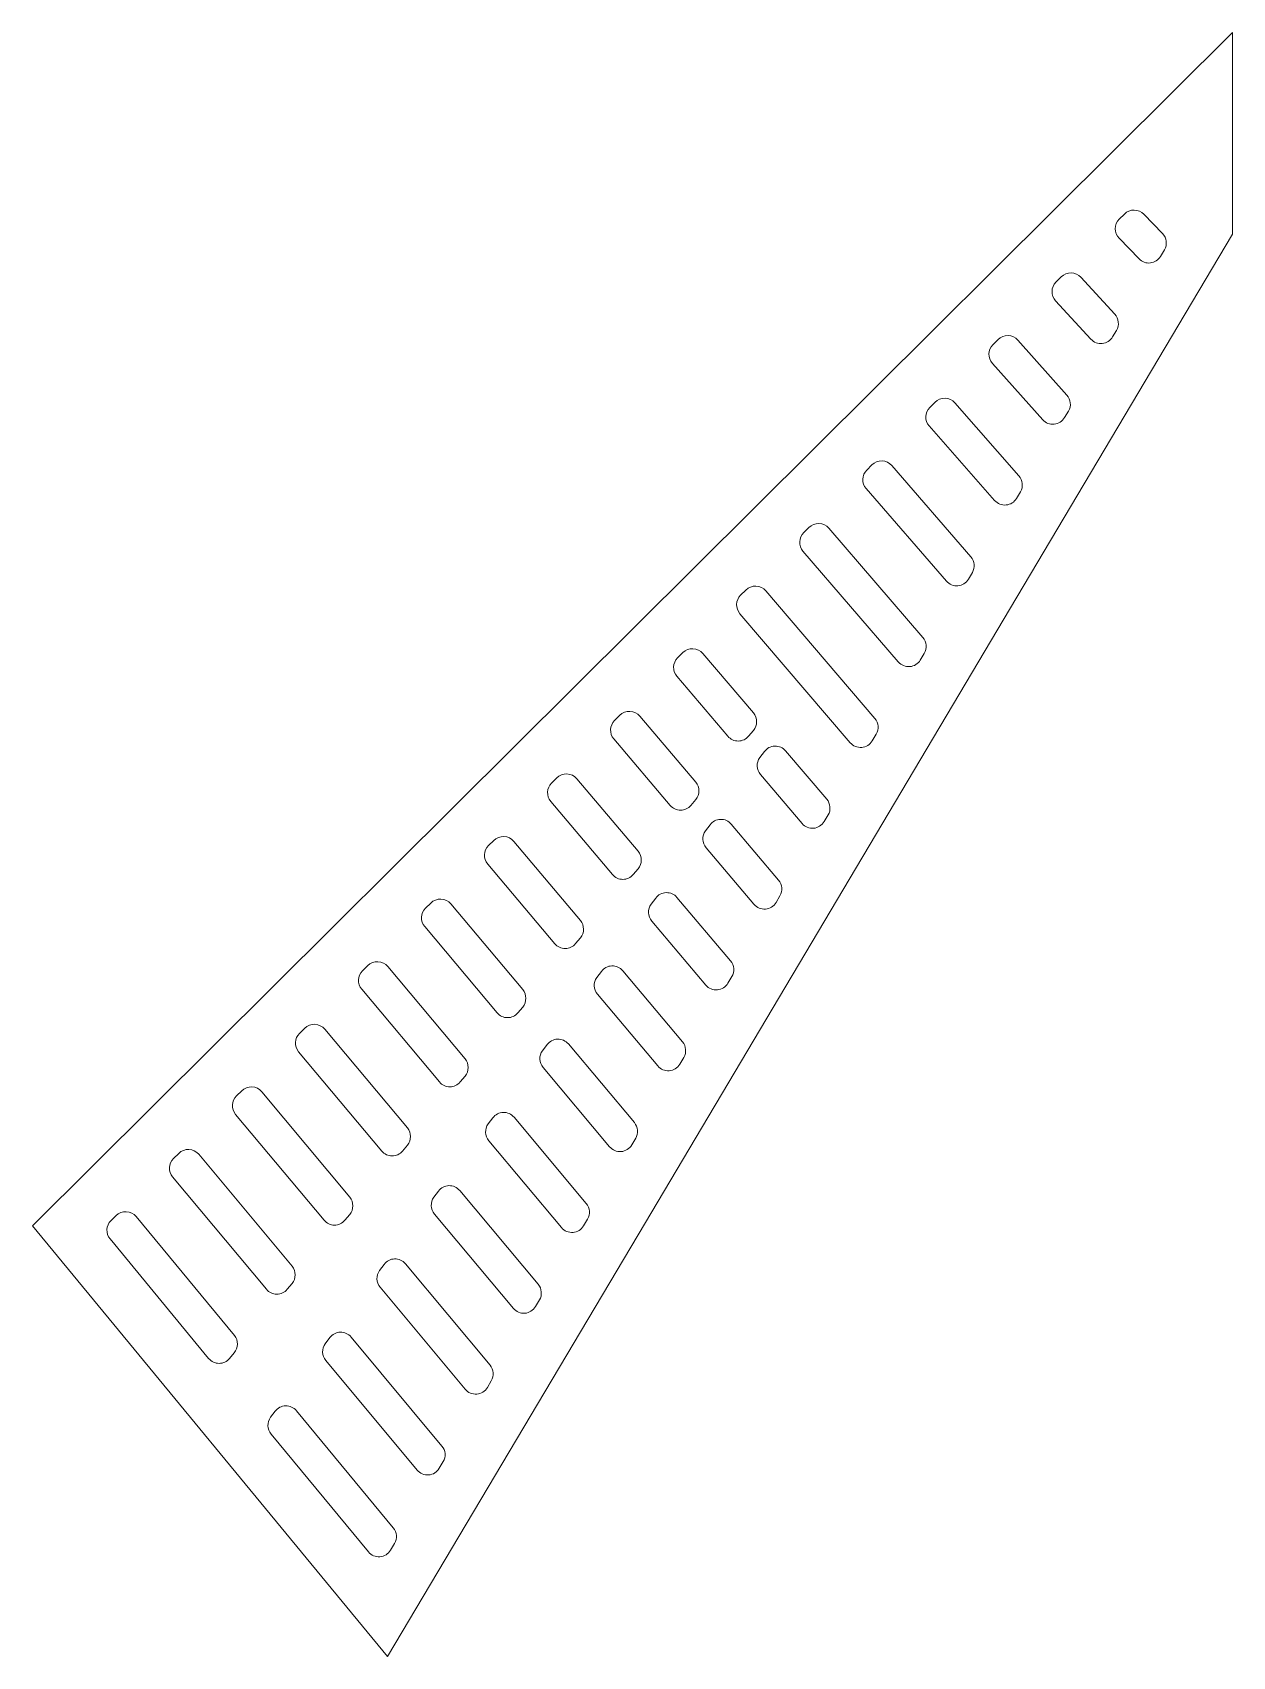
# Model space of a CAD drawing. Header units: inches. Extents: x -11.9 to 20.4, y -27.4 to 16.4.
import ezdxf

# ---------------------------------------------------------------- set-up
doc = ezdxf.new("R2010")
doc.units = ezdxf.units.IN
doc.header["$MEASUREMENT"] = 0
doc.layers.add('Layer 1', color=7, linetype='Continuous')

msp = doc.modelspace()

# ---------------------------------------------------------------- linework, layer by layer
at = {"layer": 'Layer 1', "lineweight": 0}
msp.add_lwpolyline([(20.444, 16.386), (20.444, 10.943), (14.625, 1.149), (4.405, -16.051), (-2.355, -27.427), (-11.936, -15.809), (5.935, 1.96), (20.444, 16.386)], dxfattribs=at)
for points in [[(18.555, 10.965), (18.67, 10.846), (18.691, 10.664), (18.607, 10.522), (18.607, 10.522), (18.502, 10.346), (18.502, 10.346), (18.443, 10.248), (18.343, 10.183), (18.229, 10.169), (18.116, 10.156), (18.003, 10.196), (17.924, 10.278), (17.924, 10.278), (17.385, 10.835), (17.385, 10.835), (17.245, 10.979), (17.247, 11.209), (17.389, 11.35), (17.389, 11.35), (17.53, 11.489), (17.53, 11.489), (17.599, 11.558), (17.694, 11.597), (17.792, 11.596), (17.89, 11.595), (17.983, 11.555), (18.051, 11.484), (18.051, 11.484), (18.555, 10.965), (18.555, 10.965)], [(17.268, 8.785), (17.378, 8.666), (17.396, 8.489), (17.313, 8.35), (17.313, 8.35), (17.208, 8.172), (17.208, 8.172), (17.149, 8.073), (17.046, 8.007), (16.931, 7.995), (16.816, 7.983), (16.701, 8.026), (16.623, 8.111), (16.623, 8.111), (15.671, 9.146), (15.671, 9.146), (15.537, 9.291), (15.543, 9.516), (15.682, 9.655), (15.682, 9.655), (15.823, 9.794), (15.823, 9.794), (15.894, 9.864), (15.99, 9.903), (16.089, 9.901), (16.189, 9.898), (16.283, 9.856), (16.351, 9.782), (16.351, 9.782), (17.268, 8.785), (17.268, 8.785)], [(15.976, 6.605), (16.083, 6.486), (16.1, 6.311), (16.018, 6.173), (16.018, 6.173), (15.912, 5.995), (15.912, 5.995), (15.852, 5.895), (15.748, 5.829), (15.632, 5.818), (15.516, 5.806), (15.401, 5.851), (15.324, 5.938), (15.324, 5.938), (13.964, 7.458), (13.964, 7.458), (13.834, 7.603), (13.84, 7.825), (13.978, 7.963), (13.978, 7.963), (14.119, 8.102), (14.119, 8.102), (14.19, 8.173), (14.288, 8.212), (14.388, 8.209), (14.489, 8.206), (14.584, 8.161), (14.651, 8.087), (14.651, 8.087), (15.976, 6.605), (15.976, 6.605)], [(14.682, 4.424), (14.787, 4.305), (14.803, 4.132), (14.721, 3.995), (14.721, 3.995), (14.615, 3.816), (14.615, 3.816), (14.555, 3.715), (14.451, 3.649), (14.334, 3.639), (14.217, 3.628), (14.102, 3.674), (14.025, 3.762), (14.025, 3.762), (12.259, 5.77), (12.259, 5.77), (12.131, 5.915), (12.138, 6.135), (12.276, 6.272), (12.276, 6.272), (12.417, 6.412), (12.417, 6.412), (12.488, 6.483), (12.586, 6.521), (12.687, 6.518), (12.788, 6.515), (12.883, 6.47), (12.95, 6.394), (12.95, 6.394), (14.682, 4.424), (14.682, 4.424)], [(13.386, 2.244), (13.49, 2.124), (13.505, 1.952), (13.424, 1.816), (13.424, 1.816), (13.318, 1.637), (13.318, 1.637), (13.258, 1.536), (13.153, 1.47), (13.035, 1.459), (12.918, 1.449), (12.803, 1.495), (12.726, 1.584), (12.726, 1.584), (10.556, 4.082), (10.556, 4.082), (10.429, 4.227), (10.437, 4.446), (10.574, 4.582), (10.574, 4.582), (10.715, 4.722), (10.715, 4.722), (10.787, 4.793), (10.885, 4.832), (10.987, 4.828), (11.088, 4.824), (11.184, 4.779), (11.25, 4.702), (11.25, 4.702), (13.386, 2.244), (13.386, 2.244)], [(12.09, 0.063), (12.193, -0.057), (12.208, -0.228), (12.127, -0.364), (12.127, -0.364), (12.02, -0.543), (12.02, -0.543), (11.96, -0.645), (11.854, -0.711), (11.737, -0.721), (11.62, -0.731), (11.504, -0.684), (11.427, -0.595), (11.427, -0.595), (8.854, 2.393), (8.854, 2.393), (8.728, 2.539), (8.737, 2.757), (8.873, 2.893), (8.873, 2.893), (9.014, 3.033), (9.014, 3.033), (9.086, 3.104), (9.185, 3.143), (9.286, 3.139), (9.388, 3.135), (9.484, 3.089), (9.55, 3.012), (9.55, 3.012), (12.09, 0.063), (12.09, 0.063)], [(10.793, -2.118), (10.895, -2.238), (10.91, -2.409), (10.829, -2.544), (10.829, -2.544), (10.722, -2.723), (10.722, -2.723), (10.662, -2.825), (10.556, -2.891), (10.439, -2.901), (10.321, -2.911), (10.206, -2.864), (10.129, -2.774), (10.129, -2.774), (7.152, 0.705), (7.152, 0.705), (7.027, 0.851), (7.036, 1.068), (7.172, 1.204), (7.172, 1.204), (7.313, 1.343), (7.313, 1.343), (7.385, 1.415), (7.484, 1.454), (7.586, 1.45), (7.688, 1.445), (7.783, 1.399), (7.85, 1.322), (7.85, 1.322), (10.793, -2.118), (10.793, -2.118)], [(7.515, -1.972), (7.63, -2.108), (7.631, -2.307), (7.517, -2.444), (7.517, -2.444), (7.388, -2.598), (7.388, -2.598), (7.319, -2.681), (7.217, -2.729), (7.109, -2.73), (7, -2.73), (6.898, -2.683), (6.828, -2.601), (6.828, -2.601), (5.451, -0.983), (5.451, -0.983), (5.326, -0.837), (5.335, -0.62), (5.471, -0.485), (5.471, -0.485), (5.612, -0.345), (5.612, -0.345), (5.685, -0.274), (5.784, -0.235), (5.886, -0.239), (5.988, -0.244), (6.083, -0.29), (6.15, -0.368), (6.15, -0.368), (7.515, -1.972), (7.515, -1.972)], [(5.959, -3.838), (6.074, -3.974), (6.075, -4.173), (5.96, -4.31), (5.96, -4.31), (5.832, -4.464), (5.832, -4.464), (5.762, -4.547), (5.66, -4.595), (5.552, -4.596), (5.443, -4.596), (5.341, -4.549), (5.271, -4.466), (5.271, -4.466), (3.749, -2.671), (3.749, -2.671), (3.626, -2.525), (3.635, -2.309), (3.771, -2.174), (3.771, -2.174), (3.912, -2.034), (3.912, -2.034), (3.984, -1.962), (4.084, -1.924), (4.186, -1.928), (4.288, -1.932), (4.384, -1.979), (4.45, -2.057), (4.45, -2.057), (5.959, -3.838), (5.959, -3.838)], [(9.496, -4.299), (9.597, -4.418), (9.612, -4.589), (9.532, -4.724), (9.532, -4.724), (9.425, -4.904), (9.425, -4.904), (9.364, -5.005), (9.258, -5.072), (9.14, -5.082), (9.023, -5.092), (8.907, -5.044), (8.83, -4.954), (8.83, -4.954), (7.706, -3.633), (7.706, -3.633), (7.595, -3.503), (7.589, -3.314), (7.691, -3.177), (7.691, -3.177), (7.812, -3.014), (7.812, -3.014), (7.878, -2.924), (7.982, -2.869), (8.094, -2.866), (8.206, -2.862), (8.313, -2.909), (8.385, -2.994), (8.385, -2.994), (9.496, -4.299), (9.496, -4.299)], [(4.403, -5.704), (4.518, -5.84), (4.518, -6.038), (4.404, -6.175), (4.404, -6.175), (4.275, -6.329), (4.275, -6.329), (4.206, -6.413), (4.103, -6.461), (3.995, -6.461), (3.887, -6.462), (3.784, -6.414), (3.714, -6.331), (3.714, -6.331), (2.049, -4.359), (2.049, -4.359), (1.925, -4.214), (1.935, -3.997), (2.07, -3.863), (2.07, -3.863), (2.211, -3.723), (2.211, -3.723), (2.284, -3.651), (2.383, -3.612), (2.486, -3.617), (2.588, -3.621), (2.684, -3.668), (2.75, -3.746), (2.75, -3.746), (4.403, -5.704), (4.403, -5.704)], [(8.198, -6.48), (8.3, -6.599), (8.314, -6.77), (8.234, -6.905), (8.234, -6.905), (8.127, -7.084), (8.127, -7.084), (8.066, -7.186), (7.96, -7.252), (7.842, -7.262), (7.724, -7.272), (7.609, -7.224), (7.532, -7.134), (7.532, -7.134), (6.239, -5.609), (6.239, -5.609), (6.129, -5.479), (6.123, -5.29), (6.224, -5.153), (6.224, -5.153), (6.346, -4.99), (6.346, -4.99), (6.412, -4.9), (6.516, -4.846), (6.628, -4.842), (6.74, -4.839), (6.847, -4.886), (6.92, -4.972), (6.92, -4.972), (8.198, -6.48), (8.198, -6.48)], [(0.511, -5.412), (0.583, -5.339), (0.683, -5.301), (0.785, -5.305), (0.888, -5.31), (0.983, -5.357), (1.049, -5.435), (1.049, -5.435), (2.847, -7.57), (2.847, -7.57), (2.961, -7.705), (2.962, -7.904), (2.848, -8.04), (2.848, -8.04), (2.719, -8.195), (2.719, -8.195), (2.65, -8.278), (2.547, -8.326), (2.439, -8.327), (2.33, -8.327), (2.227, -8.279), (2.157, -8.196), (2.157, -8.196), (0.348, -6.048), (0.348, -6.048), (0.225, -5.902), (0.234, -5.686), (0.37, -5.551), (0.37, -5.551), (0.511, -5.412), (0.511, -5.412)], [(-1.189, -7.1), (-1.117, -7.028), (-1.017, -6.989), (-0.915, -6.994), (-0.812, -6.999), (-0.716, -7.046), (-0.651, -7.124), (-0.651, -7.124), (1.291, -9.435), (1.291, -9.435), (1.405, -9.571), (1.405, -9.77), (1.292, -9.906), (1.292, -9.906), (1.163, -10.06), (1.163, -10.06), (1.093, -10.144), (0.991, -10.192), (0.882, -10.192), (0.774, -10.192), (0.671, -10.144), (0.601, -10.061), (0.601, -10.061), (-1.353, -7.736), (-1.353, -7.736), (-1.475, -7.59), (-1.466, -7.374), (-1.33, -7.24), (-1.33, -7.24), (-1.189, -7.1), (-1.189, -7.1)], [(6.901, -8.661), (7.002, -8.78), (7.016, -8.951), (6.936, -9.085), (6.936, -9.085), (6.829, -9.265), (6.829, -9.265), (6.768, -9.367), (6.662, -9.433), (6.544, -9.443), (6.426, -9.453), (6.31, -9.405), (6.234, -9.314), (6.234, -9.314), (4.773, -7.585), (4.773, -7.585), (4.663, -7.455), (4.657, -7.267), (4.759, -7.13), (4.759, -7.13), (4.88, -6.967), (4.88, -6.967), (4.946, -6.877), (5.051, -6.822), (5.163, -6.819), (5.275, -6.815), (5.382, -6.863), (5.454, -6.948), (5.454, -6.948), (6.901, -8.661), (6.901, -8.661)], [(-2.89, -8.789), (-2.817, -8.716), (-2.717, -8.678), (-2.615, -8.682), (-2.512, -8.687), (-2.416, -8.734), (-2.351, -8.813), (-2.351, -8.813), (-0.265, -11.301), (-0.265, -11.301), (-0.151, -11.437), (-0.151, -11.635), (-0.264, -11.771), (-0.264, -11.771), (-0.393, -11.926), (-0.393, -11.926), (-0.463, -12.009), (-0.566, -12.057), (-0.674, -12.057), (-0.783, -12.058), (-0.886, -12.01), (-0.956, -11.926), (-0.956, -11.926), (-3.053, -9.424), (-3.053, -9.424), (-3.176, -9.278), (-3.166, -9.063), (-3.031, -8.929), (-3.031, -8.929), (-2.89, -8.789), (-2.89, -8.789)], [(5.603, -10.842), (5.704, -10.962), (5.717, -11.132), (5.638, -11.266), (5.638, -11.266), (5.53, -11.446), (5.53, -11.446), (5.47, -11.548), (5.364, -11.614), (5.245, -11.624), (5.127, -11.633), (5.012, -11.585), (4.935, -11.494), (4.935, -11.494), (3.307, -9.561), (3.307, -9.561), (3.197, -9.431), (3.191, -9.243), (3.293, -9.106), (3.293, -9.106), (3.414, -8.943), (3.414, -8.943), (3.481, -8.853), (3.585, -8.798), (3.697, -8.795), (3.809, -8.792), (3.916, -8.84), (3.989, -8.925), (3.989, -8.925), (5.603, -10.842), (5.603, -10.842)], [(-4.59, -10.477), (-4.517, -10.405), (-4.417, -10.366), (-4.315, -10.371), (-4.212, -10.376), (-4.117, -10.423), (-4.051, -10.502), (-4.051, -10.502), (-1.821, -13.166), (-1.821, -13.166), (-1.707, -13.302), (-1.707, -13.5), (-1.821, -13.636), (-1.821, -13.636), (-1.949, -13.791), (-1.949, -13.791), (-2.019, -13.874), (-2.122, -13.923), (-2.231, -13.923), (-2.339, -13.923), (-2.442, -13.875), (-2.512, -13.791), (-2.512, -13.791), (-4.754, -11.112), (-4.754, -11.112), (-4.876, -10.966), (-4.866, -10.751), (-4.731, -10.617), (-4.731, -10.617), (-4.59, -10.477), (-4.59, -10.477)], [(4.305, -13.023), (4.406, -13.143), (4.419, -13.313), (4.34, -13.447), (4.34, -13.447), (4.232, -13.627), (4.232, -13.627), (4.172, -13.729), (4.065, -13.795), (3.947, -13.805), (3.829, -13.814), (3.713, -13.766), (3.637, -13.675), (3.637, -13.675), (1.841, -11.537), (1.841, -11.537), (1.731, -11.407), (1.726, -11.219), (1.827, -11.083), (1.827, -11.083), (1.948, -10.919), (1.948, -10.919), (2.015, -10.829), (2.119, -10.775), (2.231, -10.771), (2.343, -10.768), (2.451, -10.816), (2.523, -10.902), (2.523, -10.902), (4.305, -13.023), (4.305, -13.023)], [(-6.29, -12.165), (-6.217, -12.093), (-6.118, -12.055), (-6.015, -12.059), (-5.912, -12.064), (-5.816, -12.112), (-5.751, -12.19), (-5.751, -12.19), (-3.377, -15.032), (-3.377, -15.032), (-3.263, -15.168), (-3.263, -15.366), (-3.377, -15.502), (-3.377, -15.502), (-3.505, -15.656), (-3.505, -15.656), (-3.575, -15.74), (-3.678, -15.788), (-3.787, -15.788), (-3.895, -15.788), (-3.999, -15.74), (-4.068, -15.656), (-4.068, -15.656), (-6.454, -12.8), (-6.454, -12.8), (-6.576, -12.654), (-6.566, -12.439), (-6.431, -12.305), (-6.431, -12.305), (-6.29, -12.165), (-6.29, -12.165)], [(3.008, -15.204), (3.108, -15.324), (3.121, -15.493), (3.042, -15.627), (3.042, -15.627), (2.934, -15.807), (2.934, -15.807), (2.874, -15.91), (2.767, -15.976), (2.649, -15.985), (2.53, -15.995), (2.415, -15.947), (2.338, -15.855), (2.338, -15.855), (0.374, -13.513), (0.374, -13.513), (0.266, -13.383), (0.26, -13.195), (0.361, -13.059), (0.361, -13.059), (0.482, -12.895), (0.482, -12.895), (0.549, -12.805), (0.654, -12.751), (0.766, -12.747), (0.878, -12.744), (0.985, -12.792), (1.058, -12.878), (1.058, -12.878), (3.008, -15.204), (3.008, -15.204)], [(-7.99, -13.854), (-7.918, -13.781), (-7.818, -13.743), (-7.715, -13.748), (-7.612, -13.752), (-7.516, -13.8), (-7.451, -13.879), (-7.451, -13.879), (-4.933, -16.897), (-4.933, -16.897), (-4.819, -17.033), (-4.819, -17.231), (-4.933, -17.367), (-4.933, -17.367), (-5.062, -17.521), (-5.062, -17.521), (-5.131, -17.605), (-5.234, -17.653), (-5.343, -17.653), (-5.452, -17.653), (-5.555, -17.605), (-5.624, -17.521), (-5.624, -17.521), (-8.155, -14.489), (-8.155, -14.489), (-8.276, -14.343), (-8.266, -14.128), (-8.131, -13.994), (-8.131, -13.994), (-7.99, -13.854), (-7.99, -13.854)], [(1.71, -17.385), (1.809, -17.505), (1.823, -17.674), (1.743, -17.808), (1.743, -17.808), (1.636, -17.988), (1.636, -17.988), (1.575, -18.09), (1.469, -18.157), (1.35, -18.166), (1.232, -18.176), (1.116, -18.127), (1.04, -18.036), (1.04, -18.036), (-1.091, -15.489), (-1.091, -15.489), (-1.2, -15.359), (-1.206, -15.171), (-1.105, -15.035), (-1.105, -15.035), (-0.984, -14.872), (-0.984, -14.872), (-0.917, -14.781), (-0.812, -14.727), (-0.7, -14.724), (-0.588, -14.72), (-0.48, -14.769), (-0.408, -14.855), (-0.408, -14.855), (1.71, -17.385), (1.71, -17.385)], [(-9.68, -15.532), (-9.607, -15.459), (-9.507, -15.421), (-9.404, -15.426), (-9.301, -15.431), (-9.205, -15.479), (-9.139, -15.558), (-9.139, -15.558), (-6.489, -18.766), (-6.489, -18.766), (-6.377, -18.902), (-6.377, -19.099), (-6.491, -19.234), (-6.491, -19.234), (-6.618, -19.387), (-6.618, -19.387), (-6.688, -19.47), (-6.791, -19.519), (-6.9, -19.518), (-7.009, -19.518), (-7.112, -19.469), (-7.182, -19.385), (-7.182, -19.385), (-9.843, -16.162), (-9.843, -16.162), (-9.963, -16.016), (-9.953, -15.802), (-9.818, -15.669), (-9.818, -15.669), (-9.68, -15.532), (-9.68, -15.532)], [(0.412, -19.567), (0.511, -19.686), (0.525, -19.855), (0.445, -19.989), (0.445, -19.989), (0.338, -20.169), (0.338, -20.169), (0.277, -20.271), (0.171, -20.338), (0.052, -20.347), (-0.066, -20.357), (-0.182, -20.308), (-0.258, -20.217), (-0.258, -20.217), (-2.557, -17.465), (-2.557, -17.465), (-2.666, -17.335), (-2.671, -17.147), (-2.571, -17.011), (-2.571, -17.011), (-2.449, -16.848), (-2.449, -16.848), (-2.382, -16.758), (-2.278, -16.703), (-2.165, -16.7), (-2.053, -16.697), (-1.946, -16.745), (-1.874, -16.831), (-1.874, -16.831), (0.412, -19.567), (0.412, -19.567)], [(-0.886, -21.748), (-0.787, -21.867), (-0.773, -22.036), (-0.853, -22.17), (-0.853, -22.17), (-0.96, -22.35), (-0.96, -22.35), (-1.021, -22.452), (-1.128, -22.519), (-1.246, -22.528), (-1.365, -22.538), (-1.48, -22.489), (-1.557, -22.398), (-1.557, -22.398), (-4.023, -19.441), (-4.023, -19.441), (-4.132, -19.311), (-4.137, -19.123), (-4.036, -18.988), (-4.036, -18.988), (-3.915, -18.824), (-3.915, -18.824), (-3.848, -18.734), (-3.743, -18.679), (-3.631, -18.676), (-3.519, -18.673), (-3.411, -18.721), (-3.339, -18.808), (-3.339, -18.808), (-0.886, -21.748), (-0.886, -21.748)], [(-2.2, -23.958), (-2.101, -24.077), (-2.088, -24.246), (-2.168, -24.379), (-2.168, -24.379), (-2.275, -24.559), (-2.275, -24.559), (-2.336, -24.662), (-2.443, -24.728), (-2.562, -24.737), (-2.681, -24.746), (-2.797, -24.697), (-2.873, -24.605), (-2.873, -24.605), (-5.498, -21.425), (-5.498, -21.425), (-5.605, -21.295), (-5.61, -21.109), (-5.509, -20.974), (-5.509, -20.974), (-5.389, -20.811), (-5.389, -20.811), (-5.322, -20.721), (-5.217, -20.666), (-5.104, -20.663), (-4.992, -20.66), (-4.884, -20.709), (-4.812, -20.796), (-4.812, -20.796), (-2.2, -23.958), (-2.2, -23.958)]]:
    msp.add_open_spline(points, degree=3, knots=[0, 0, 0, 0, 1, 1, 1, 2, 2, 2, 3, 3, 3, 4, 4, 4, 5, 5, 5, 6, 6, 6, 7, 7, 7, 8, 8, 8, 9, 9, 9, 10, 10, 10, 10], dxfattribs=at)

doc.saveas('drawing.dxf')
